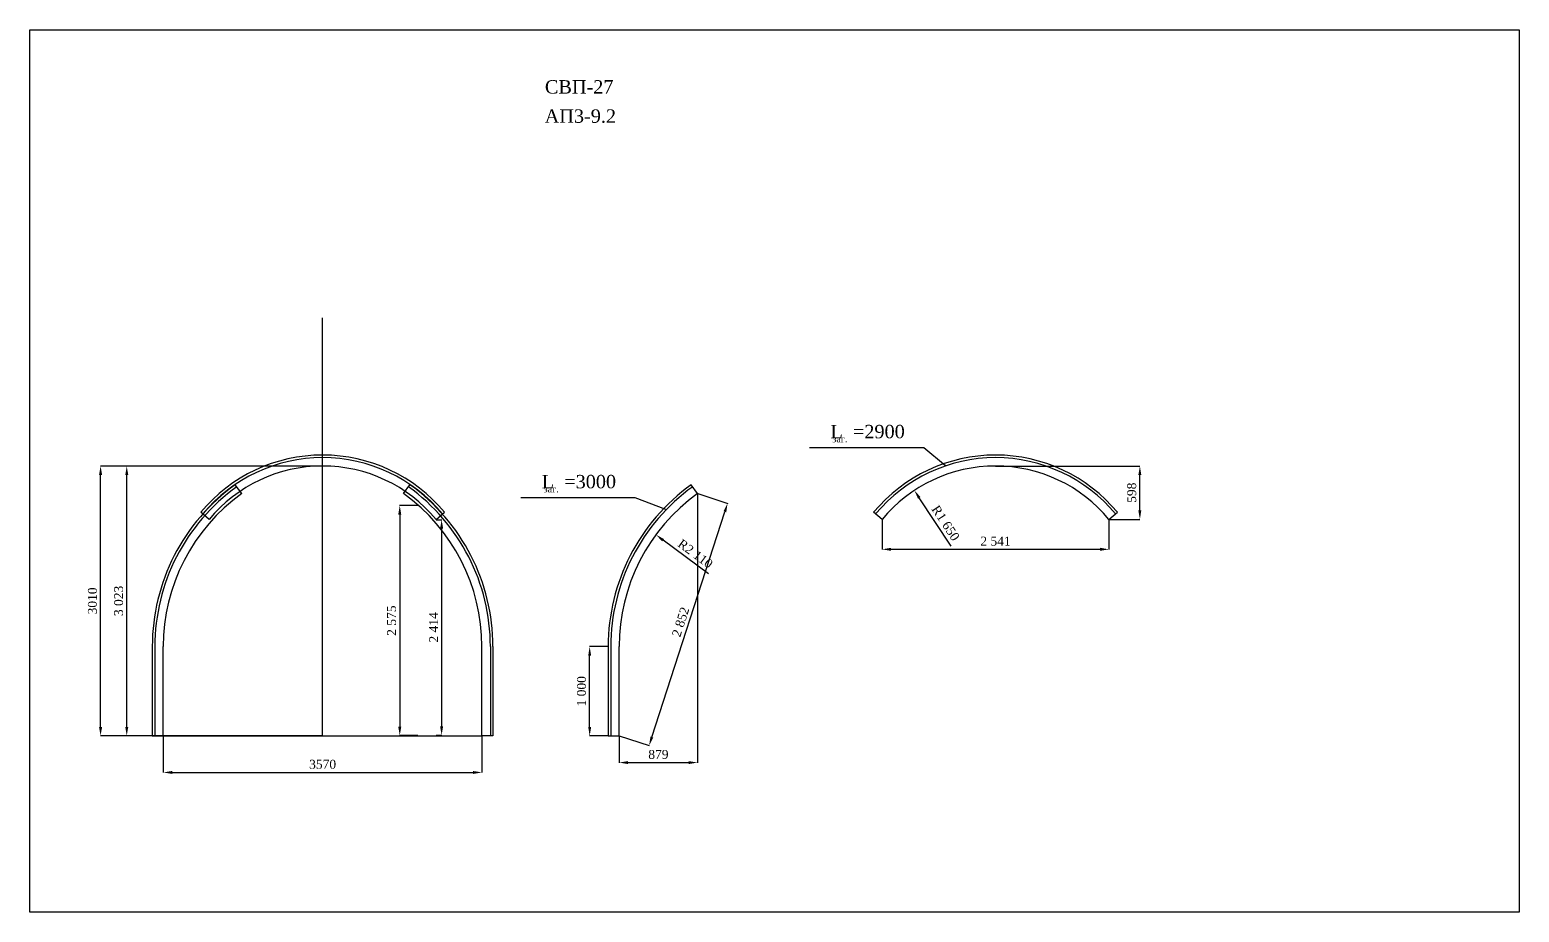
# Model space of a CAD drawing. Header units: millimetres. Extents: x -46762 to 161452, y -66984 to 31524.
# Drawn here: x 58106 to 74789, y 8455 to 18339 of the extents above; entities that cross this region are included whole.
import ezdxf

# ---------------------------------------------------------------- set-up
doc = ezdxf.new("R2010")
doc.units = ezdxf.units.MM
doc.header["$LTSCALE"] = 0.5
doc.styles.get("Standard").update_dxf_attribs({"font": 'TIMES.TTF'})
doc.dimstyles.get("Standard").update_dxf_attribs({"dimtxt": 0.18, "dimasz": 0.18, "dimexe": 0.18, "dimexo": 0.0625, "dimgap": 0.09, "dimtad": 0, "dimtih": 1, "dimtoh": 1, "dimdec": 4, "dimzin": 0, "dimdsep": 46, "dimtxsty": 'Standard', "dimcen": 0.09, "dimadec": 0, "dimazin": 0, "dimtfac": 1, "dimtdec": 4, "dimtofl": 0, "dimtmove": 0, "dimatfit": 3, "dimfxl": 1, "dimtolj": 1, "dimtzin": 0, "dimarcsym": 0})

# ---------------------------------------------------------------- blocks, each defined once
blk = doc.blocks.new('*D212')
at = {"color": 0, "lineweight": -2}
for p, q in [((61385, 13453), (59191, 13453)), ((59192, 10530), (59192, 13353)), ((61385, 10430), (59191, 10430))]:
    blk.add_line(p, q, dxfattribs=at)
at = {"color": 0, "lineweight": 13}
for points in [[(59176, 13353), (59209, 13353), (59192, 13453)], [(59176, 10530), (59209, 10530), (59192, 10430)]]:
    blk.add_solid(points, dxfattribs=at)
at = {"layer": 'Defpoints', "color": 0, "lineweight": 13}
for p in [(59192, 13453), (61386, 13453), (61386, 10430)]:
    blk.add_point(p, dxfattribs=at)
at = {"color": 0, "insert": (59101, 11942), "char_height": 100, "attachment_point": 5, "rotation": 90}
blk.add_mtext('\\A1;3\xa0023', dxfattribs=at)
blk = doc.blocks.new('*D213')
at = {"color": 0, "lineweight": -2}
for p, q in [((59601, 10430), (59601, 10019)), ((63171, 10430), (63171, 10019)), ((59701, 10021), (63071, 10021))]:
    blk.add_line(p, q, dxfattribs=at)
at = {"color": 0, "lineweight": 13}
for points in [[(59701, 10037), (59701, 10004), (59601, 10021)], [(63071, 10037), (63071, 10004), (63171, 10021)]]:
    blk.add_solid(points, dxfattribs=at)
at = {"layer": 'Defpoints', "color": 0, "lineweight": 13}
for p in [(59601, 10430), (63171, 10430), (63171, 10021)]:
    blk.add_point(p, dxfattribs=at)
at = {"color": 0, "insert": (61386, 10112), "char_height": 100, "attachment_point": 5}
blk.add_mtext('\\A1;3570', dxfattribs=at)
blk = doc.blocks.new('*D214')
at = {"color": 0, "lineweight": -2}
for p, q in [((61385, 13453), (58898, 13453)), ((58899, 10530), (58899, 13353)), ((61385, 10430), (58898, 10430))]:
    blk.add_line(p, q, dxfattribs=at)
at = {"color": 0, "lineweight": 13}
for points in [[(58882, 13353), (58916, 13353), (58899, 13453)], [(58882, 10530), (58916, 10530), (58899, 10430)]]:
    blk.add_solid(points, dxfattribs=at)
at = {"layer": 'Defpoints', "color": 0, "lineweight": 13}
for p in [(58899, 13453), (61385, 13453), (61386, 10430)]:
    blk.add_point(p, dxfattribs=at)
at = {"color": 0, "insert": (58808, 11942), "char_height": 100, "attachment_point": 5, "rotation": 90}
blk.add_mtext('\\A1;3010', dxfattribs=at)
blk = doc.blocks.new('*D215')
at = {"color": 0, "lineweight": -2}
for p, q in [((64584, 11430), (64376, 11430)), ((64377, 10530), (64377, 11330)), ((64584, 10430), (64376, 10430))]:
    blk.add_line(p, q, dxfattribs=at)
at = {"color": 0, "lineweight": 13}
for points in [[(64361, 11330), (64394, 11330), (64377, 11430)], [(64361, 10530), (64394, 10530), (64377, 10430)]]:
    blk.add_solid(points, dxfattribs=at)
at = {"layer": 'Defpoints', "color": 0, "lineweight": 13}
for p in [(64377, 11430), (64584, 11430), (64584, 10430)]:
    blk.add_point(p, dxfattribs=at)
at = {"color": 0, "insert": (64286, 10930), "char_height": 100, "attachment_point": 5, "rotation": 90}
blk.add_mtext('\\A1;1\xa0000', dxfattribs=at)
blk = doc.blocks.new('*D216')
at = {"color": 0, "lineweight": -2}
for p, q in [((65586, 13144), (65586, 10130)), ((64707, 10430), (64707, 10130)), ((64807, 10131), (65486, 10131))]:
    blk.add_line(p, q, dxfattribs=at)
at = {"color": 0, "lineweight": 13}
for points in [[(64807, 10148), (64807, 10115), (64707, 10131)], [(65486, 10148), (65486, 10115), (65586, 10131)]]:
    blk.add_solid(points, dxfattribs=at)
at = {"layer": 'Defpoints', "color": 0, "lineweight": 13}
for p in [(65586, 13144), (64707, 10430), (65586, 10131)]:
    blk.add_point(p, dxfattribs=at)
at = {"color": 0, "insert": (65147, 10222), "char_height": 100, "attachment_point": 5}
blk.add_mtext('\\A1;879', dxfattribs=at)
blk = doc.blocks.new('*D217')
at = {"color": 0, "lineweight": -2}
for p, q in [((65587, 13144), (65923, 13035)), ((65074, 10417), (65891, 12940)), ((64708, 10430), (65045, 10321))]:
    blk.add_line(p, q, dxfattribs=at)
at = {"color": 0, "lineweight": 13}
for points in [[(65876, 12945), (65907, 12935), (65922, 13035)], [(65058, 10422), (65090, 10412), (65043, 10322)]]:
    blk.add_solid(points, dxfattribs=at)
at = {"layer": 'Defpoints', "color": 0, "lineweight": 13}
for p in [(65586, 13144), (65922, 13035), (64707, 10430)]:
    blk.add_point(p, dxfattribs=at)
at = {"color": 0, "insert": (65396, 11707), "char_height": 100, "attachment_point": 5, "rotation": 72.0523}
blk.add_mtext('\\A1;2\xa0852', dxfattribs=at)
blk = doc.blocks.new('*D218')
at = {"color": 0, "lineweight": -2}
blk.add_line((65710, 12247), (65200, 12623), dxfattribs=at)
at = {"color": 0, "lineweight": 13}
blk.add_solid([(65210, 12636), (65190, 12609), (65120, 12682)], dxfattribs=at)
at = {"layer": 'Defpoints', "color": 0, "lineweight": 13}
for p in [(65120, 12682), (66818, 11430)]:
    blk.add_point(p, dxfattribs=at)
at = {"color": 0, "insert": (65561, 12470), "char_height": 100, "attachment_point": 5, "rotation": 323.612}
blk.add_mtext('\\A1;R2\xa0110', dxfattribs=at)
blk = doc.blocks.new('*D219')
at = {"color": 0, "lineweight": -2}
for p, q in [((67653, 12855), (67653, 12519)), ((70194, 12855), (70194, 12519)), ((67753, 12520), (70094, 12520))]:
    blk.add_line(p, q, dxfattribs=at)
at = {"color": 0, "lineweight": 13}
for points in [[(67753, 12537), (67753, 12503), (67653, 12520)], [(70094, 12537), (70094, 12503), (70194, 12520)]]:
    blk.add_solid(points, dxfattribs=at)
at = {"layer": 'Defpoints', "color": 0, "lineweight": 13}
for p in [(67653, 12856), (70194, 12856), (70194, 12520)]:
    blk.add_point(p, dxfattribs=at)
at = {"color": 0, "insert": (68923, 12611), "char_height": 100, "attachment_point": 5}
blk.add_mtext('\\A1;2\xa0541', dxfattribs=at)
blk = doc.blocks.new('*D220')
at = {"color": 0, "lineweight": -2}
for p, q in [((68924, 13453), (70541, 13453)), ((70540, 12955), (70540, 13353)), ((70194, 12855), (70541, 12855))]:
    blk.add_line(p, q, dxfattribs=at)
at = {"color": 0, "lineweight": 13}
for points in [[(70523, 13353), (70556, 13353), (70540, 13453)], [(70523, 12955), (70556, 12955), (70540, 12855)]]:
    blk.add_solid(points, dxfattribs=at)
at = {"layer": 'Defpoints', "color": 0, "lineweight": 13}
for p in [(68923, 13453), (70540, 13453), (70194, 12855)]:
    blk.add_point(p, dxfattribs=at)
at = {"color": 0, "insert": (70449, 13154), "char_height": 100, "attachment_point": 5, "rotation": 90}
blk.add_mtext('\\A1;598', dxfattribs=at)
blk = doc.blocks.new('*D221')
at = {"color": 0, "lineweight": -2}
blk.add_line((68427, 12554), (68069, 13096), dxfattribs=at)
at = {"color": 0, "lineweight": 13}
blk.add_solid([(68083, 13106), (68055, 13087), (68014, 13180)], dxfattribs=at)
at = {"layer": 'Defpoints', "color": 0, "lineweight": 13}
for p in [(68014, 13180), (68923, 11803)]:
    blk.add_point(p, dxfattribs=at)
at = {"color": 0, "insert": (68364, 12814), "char_height": 100, "attachment_point": 5, "rotation": 303.4449}
blk.add_mtext('\\A1;R1\xa0650', dxfattribs=at)
blk = doc.blocks.new('*D222')
at = {"color": 0, "lineweight": -2}
for p, q in [((62453, 13009), (62249, 13009)), ((62250, 12909), (62250, 10534)), ((62453, 10434), (62249, 10434))]:
    blk.add_line(p, q, dxfattribs=at)
at = {"color": 0, "lineweight": 13}
for points in [[(62233, 12909), (62267, 12909), (62250, 13009)], [(62233, 10534), (62267, 10534), (62250, 10434)]]:
    blk.add_solid(points, dxfattribs=at)
at = {"layer": 'Defpoints', "color": 0, "lineweight": 13}
for p in [(62453, 13009), (62250, 10434), (62453, 10434)]:
    blk.add_point(p, dxfattribs=at)
at = {"color": 0, "insert": (62159, 11721), "char_height": 100, "attachment_point": 5, "rotation": 90}
blk.add_mtext('\\A1;2\xa0575', dxfattribs=at)
blk = doc.blocks.new('*D223')
at = {"color": 0, "lineweight": -2}
for p, q in [((62656, 12852), (62720, 12852)), ((62719, 12752), (62719, 10538)), ((62656, 10438), (62720, 10438))]:
    blk.add_line(p, q, dxfattribs=at)
at = {"color": 0, "lineweight": 13}
for points in [[(62702, 12752), (62736, 12752), (62719, 12852)], [(62702, 10538), (62736, 10538), (62719, 10438)]]:
    blk.add_solid(points, dxfattribs=at)
at = {"layer": 'Defpoints', "color": 0, "lineweight": 13}
for p in [(62656, 12852), (62656, 10438), (62719, 10438)]:
    blk.add_point(p, dxfattribs=at)
at = {"color": 0, "insert": (62629, 11645), "char_height": 100, "attachment_point": 5, "rotation": 90}
blk.add_mtext('\\A1;2\xa0414', dxfattribs=at)

msp = doc.modelspace()

# ---------------------------------------------------------------- linework, layer by layer
at = {"color": 1}
for p, q in [((61385.99, 10430.45), (61385.99, 15113.99)), ((60479.99, 13144.13), (60408.22, 13244.03)), ((62292, 13144.13), (62363.76, 13244.03)), ((65586.45, 13144.13), (65514.69, 13244.03)), ((60115.56, 12855.88), (60020.86, 12934.36)), ((62656.42, 12855.88), (62751.13, 12934.36)), ((67652.75, 12855.88), (67558.05, 12934.36)), ((70193.61, 12855.88), (70288.32, 12934.36)), ((59477.99, 11430.45), (59477.99, 10430.45)), ((59506.99, 11430.45), (59506.99, 10430.45)), ((59600.99, 10430.45), (59600.99, 11430.45)), ((63170.99, 10430.45), (63170.99, 11430.45)), ((63264.99, 11430.45), (63264.99, 10430.45)), ((63293.99, 11430.45), (63293.99, 10430.45)), ((64584.46, 11430.45), (64584.46, 10430.45)), ((64613.46, 11430.45), (64613.46, 10430.45)), ((64707.46, 10430.45), (64707.46, 11430.45)), ((59477.99, 10430.45), (59600.99, 10430.45)), ((59600.99, 10430.45), (63170.99, 10430.45)), ((63293.99, 10430.45), (63170.99, 10430.45)), ((64584.46, 10430.45), (64707.46, 10430.45))]:
    msp.add_line(p, q, dxfattribs=at)
for p, q in [((66838.94, 13661.48), (68118.28, 13661.48)), ((63605.09, 13100.86), (64884.43, 13100.86))]:
    msp.add_line(p, q)
at = {"color": 7}
for p, q in [((68118.28, 13661.48), (68362.93, 13458.08)), ((64884.43, 13100.86), (65227.25, 12969.28))]:
    msp.add_line(p, q, dxfattribs=at)
msp.add_lwpolyline([(58106.09, 18339.27), (74788.76, 18339.27), (74788.76, 8455.28), (58106.09, 8455.28)], close=True, dxfattribs=at)
at = {"color": 1}
for centre, radius, start, end in [((61385.99, 11803.02), 1773, 39.65, 140.35), ((61385.99, 11803.02), 1744, 39.65, 140.35), ((68923.18, 11803.02), 1773, 39.65, 140.35), ((68923.18, 11803.02), 1744, 39.65, 140.35), ((61385.99, 11803.02), 1650, 39.65, 140.35), ((68923.18, 11803.02), 1650, 39.65, 140.35), ((61710.99, 11430.45), 2233, 125.69116, 180), ((61710.99, 11430.45), 2204, 125.69116, 180), ((61060.99, 11430.45), 2204, 0, 54.30884), ((61060.99, 11430.45), 2233, 0, 54.30884), ((66817.46, 11430.45), 2233, 125.69116, 180), ((66817.46, 11430.45), 2204, 125.69116, 180), ((61710.99, 11430.45), 2110, 125.69116, 180), ((61060.99, 11430.45), 2110, 0, 54.30884), ((66817.46, 11430.45), 2110, 125.69116, 180)]:
    msp.add_arc(centre, radius, start, end, dxfattribs=at)

# ---------------------------------------------------------------- texts
for p in [(67095.63, 13718.54), (63861.78, 13157.92)]:
    msp.add_text('заг.', height=75).set_placement(p)
at = {"char_height": 150, "attachment_point": 5}
for s, insert in [('СВП-27', (64259.81, 17698.9)), ('АП3-9.2', (64273.02, 17371.23)), ('L  =2900', (67490.54, 13837.9)), ('L  =3000', (64256.7, 13277.28))]:
    msp.add_mtext(s, dxfattribs=dict(at, insert=insert))

# ---------------------------------------------------------------- dimensions: what is measured, and where the dimension line sits
at = {"color": 7}
dim = msp.add_linear_dim(base=(58899, 13453.02), p1=(61385.99, 10430.45), p2=(61385.37, 13453.02), angle=90, text='3010', dimstyle='Standard', override={"dimtxt": 100, "dimasz": 100, "dimexe": 1.25, "dimexo": 0.625, "dimgap": 40, "dimtad": 1, "dimtih": 0, "dimtoh": 0, "dimdec": 0, "dimzin": 8, "dimlunit": 6, "dimcen": 2.5, "dimtdec": 0, "dimtofl": 1, "dimtvp": 0}, dxfattribs=at)
dim.commit()
dim.dimension.update_dxf_attribs({"geometry": '*D214', "text_midpoint": (58808.14, 11941.73)})
at = {"color": 1}
dim = msp.add_linear_dim(base=(59192.34, 13453.02), p1=(61385.99, 10430.45), p2=(61385.99, 13453.02), angle=90, dimstyle='Standard', override={"dimtxt": 100, "dimasz": 100, "dimexe": 1.25, "dimexo": 0.625, "dimgap": 40, "dimtad": 1, "dimtih": 0, "dimtoh": 0, "dimdec": 0, "dimzin": 8, "dimlunit": 6, "dimcen": 2.5, "dimtdec": 0, "dimtofl": 1, "dimtvp": 0}, dxfattribs=at)
dim.commit()
dim.dimension.update_dxf_attribs({"geometry": '*D212', "text_midpoint": (59101.48, 11941.73)})
at = {"color": 7}
for base, p1, p2, picture, middle in [((70539.71, 13453.02), (70193.61, 12855.25), (68923.18, 13453.02), '*D220', (70448.71, 13154.13)), ((64377.23, 11430.45), (64584.46, 10430.45), (64584.46, 11430.45), '*D215', (64286.37, 10930.45))]:
    dim = msp.add_linear_dim(base=base, p1=p1, p2=p2, angle=90, dimstyle='Standard', override={"dimtxt": 100, "dimasz": 100, "dimexe": 1.25, "dimexo": 0.625, "dimgap": 40, "dimtad": 1, "dimtih": 0, "dimtoh": 0, "dimdec": 0, "dimzin": 8, "dimlunit": 6, "dimcen": 2.5, "dimtdec": 0, "dimtofl": 1, "dimtvp": 0}, dxfattribs=at)
    dim.commit()
    dim.dimension.update_dxf_attribs({"geometry": picture, "text_midpoint": middle})
for center, mpoint, picture, middle in [((68923.18, 11803.02), (68013.81, 13179.8), '*D221', (68288.46, 12763.99)), ((66818.09, 11430.45), (65119.5, 12682.2), '*D218', (65507.25, 12396.45))]:
    dim = msp.add_radius_dim(center=center, mpoint=mpoint, dimstyle='Standard', override={"dimtxt": 100, "dimasz": 100, "dimexe": 1.25, "dimexo": 0.625, "dimgap": 40, "dimtad": 1, "dimtih": 0, "dimtoh": 0, "dimdec": 0, "dimzin": 8, "dimlunit": 6, "dimcen": 2.5, "dimtdec": 0, "dimtofl": 1, "dimtvp": 0}, dxfattribs=at)
    dim.commit()
    dim.dimension.update_dxf_attribs({"geometry": picture, "text_midpoint": middle, "dimtype": 164})
for base, p1, p2, picture, middle in [((65586.45, 10131.32), (64707.46, 10430.45), (65586.45, 13144.13), '*D216', (65146.95, 10222.32)), ((70193.61, 12520), (67652.75, 12855.88), (70193.61, 12855.88), '*D219', (68923.18, 12610.87))]:
    dim = msp.add_linear_dim(base=base, p1=p1, p2=p2, dimstyle='Standard', override={"dimtxt": 100, "dimasz": 100, "dimexe": 1.25, "dimexo": 0.625, "dimgap": 40, "dimtad": 1, "dimtih": 0, "dimtoh": 0, "dimdec": 0, "dimzin": 8, "dimlunit": 6, "dimcen": 2.5, "dimtdec": 0, "dimtofl": 1, "dimtvp": 0}, dxfattribs=at)
    dim.commit()
    dim.dimension.update_dxf_attribs({"geometry": picture, "text_midpoint": middle})
dim = msp.add_aligned_dim(p1=(64707.46, 10430.45), p2=(65586.45, 13144.13), distance=-353.04, dimstyle='Standard', override={"dimtxt": 100, "dimasz": 100, "dimexe": 1.25, "dimexo": 0.625, "dimgap": 40, "dimtad": 1, "dimtih": 0, "dimtoh": 0, "dimdec": 0, "dimzin": 8, "dimlunit": 6, "dimcen": 2.5, "dimtdec": 0, "dimtofl": 1, "dimtvp": 0}, dxfattribs=at)
dim.commit()
dim.dimension.update_dxf_attribs({"geometry": '*D217', "text_midpoint": (65396.37, 11706.5)})
at = {"color": 220}
for base, p1, p2, picture, middle in [((62250.14, 10434.01), (62453.28, 13008.8), (62453.28, 10434.01), '*D222', (62159.13, 11721.41)), ((62718.85, 10438.42), (62655.7, 12852.3), (62655.7, 10438.42), '*D223', (62628.82, 11645.36))]:
    dim = msp.add_linear_dim(base=base, p1=p1, p2=p2, angle=90, dimstyle='Standard', override={"dimtxt": 100, "dimasz": 100, "dimexe": 1.25, "dimexo": 0.625, "dimgap": 40, "dimtad": 1, "dimtih": 0, "dimtoh": 0, "dimdec": 0, "dimzin": 8, "dimlunit": 6, "dimcen": 2.5, "dimadec": 1, "dimtdec": 0, "dimtofl": 1, "dimfxl": 1.25, "dimtvp": 0}, dxfattribs=at)
    dim.commit()
    dim.dimension.update_dxf_attribs({"geometry": picture, "text_midpoint": middle})
at = {"color": 7}
dim = msp.add_linear_dim(base=(63170.99, 10020.69), p1=(59600.99, 10430.45), p2=(63170.99, 10430.45), text='3570', dimstyle='Standard', override={"dimtxt": 100, "dimasz": 100, "dimexe": 1.25, "dimexo": 0.625, "dimgap": 40, "dimtad": 1, "dimtih": 0, "dimtoh": 0, "dimdec": 0, "dimzin": 8, "dimlunit": 6, "dimcen": 2.5, "dimtdec": 0, "dimtofl": 1, "dimtvp": 0}, dxfattribs=at)
dim.commit()
dim.dimension.update_dxf_attribs({"geometry": '*D213', "text_midpoint": (61385.99, 10111.7)})

doc.saveas('drawing.dxf')
